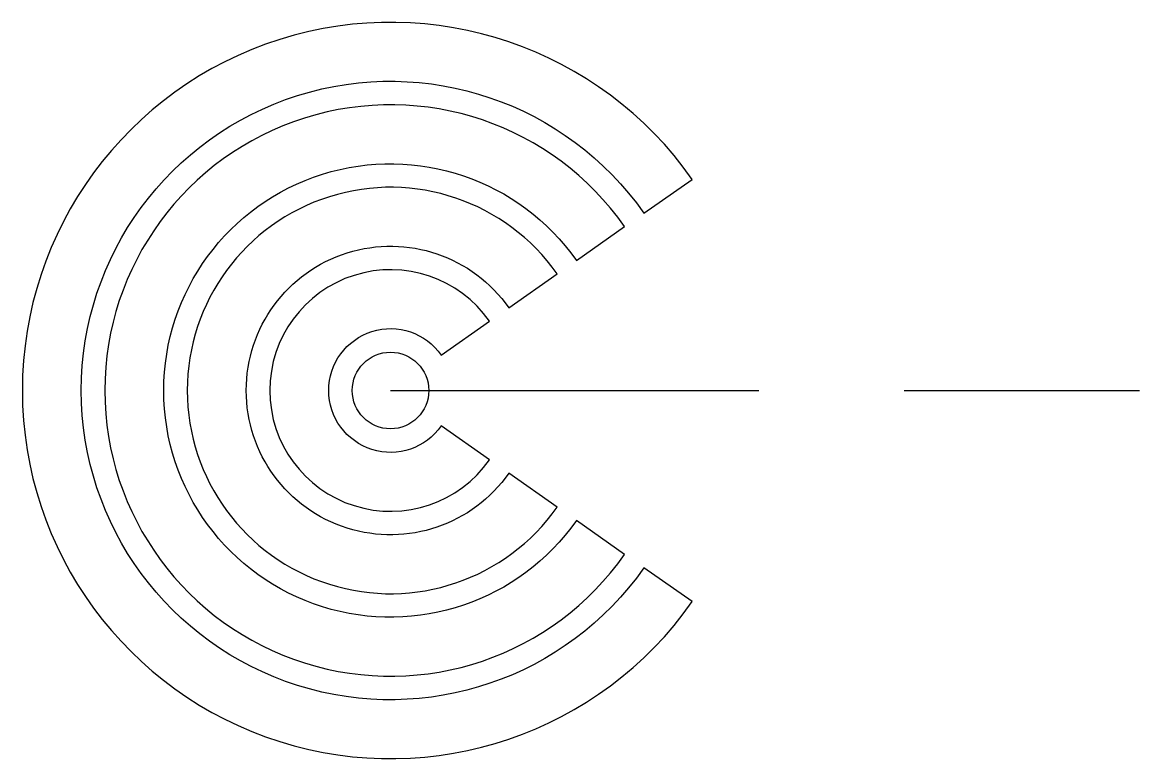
# Model space of a CAD drawing. Header units: millimetres. Extents: x -3.12 to 6.36, y -3.12 to 3.12.
import ezdxf

# ---------------------------------------------------------------- set-up
doc = ezdxf.new("R2010")
doc.units = ezdxf.units.MM
doc.layers.get('0').update_dxf_attribs({"linetype": 'CONTINUOUS'})

msp = doc.modelspace()

# ---------------------------------------------------------------- linework, layer by layer
for p, q in [((0, 0), (3.125, 0)), ((4.3579, 0), (6.3579, 0))]:
    msp.add_line(p, q)
for points in [[(2.5599, 1.7924, 3.171595), (2.5599, -1.7924), (2.1503, -1.5056, -3.171595), (2.1503, 1.5056)], [(1.9864, 1.3909, 3.171595), (1.9864, -1.3909), (1.5769, -1.1041, -3.171595), (1.5769, 1.1041)], [(1.413, 0.9894, 3.171595), (1.413, -0.9894), (1.0035, -0.7026, -3.171595), (1.0035, 0.7026)], [(0.8396, 0.5879, 3.171595), (0.8396, -0.5879), (0.4301, -0.3011, -3.171595), (0.4301, 0.3011)]]:
    msp.add_lwpolyline(points, format="xyb", close=True)
msp.add_circle((0, 0), 0.325)

doc.saveas('drawing.dxf')
